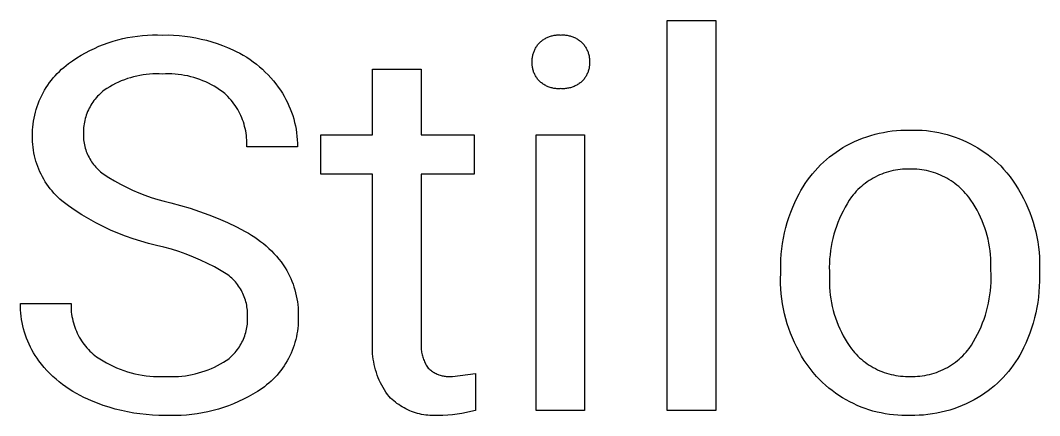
# Model space of a CAD drawing. Header units: millimetres. Extents: x -665 to 1920, y -373 to 1434.
# Drawn here: x 1136.12 to 1176.69, y -259.63 to -243.89 of the extents above; entities that cross this region are included whole.
import ezdxf

# ---------------------------------------------------------------- set-up
doc = ezdxf.new("R2010")
doc.units = ezdxf.units.MM
doc.header["$MEASUREMENT"] = 0
doc.layers.add('Domyslna', color=7, linetype='Continuous', true_color=0x000000)

msp = doc.modelspace()

# ---------------------------------------------------------------- linework, layer by layer
at = {"layer": 'Domyslna'}
for p, q in [((1161.858, -259.425), (1161.858, -243.891)), ((1161.858, -243.891), (1163.793, -243.891)), ((1163.793, -243.891), (1163.793, -259.425)), ((1139.997, -244.666), (1140.191, -244.618)), ((1140.191, -244.618), (1140.386, -244.576)), ((1140.386, -244.576), (1140.582, -244.541)), ((1140.582, -244.541), (1140.779, -244.513)), ((1140.779, -244.513), (1140.977, -244.492)), ((1140.977, -244.492), (1141.176, -244.477)), ((1141.176, -244.477), (1141.375, -244.469)), ((1141.375, -244.469), (1141.574, -244.468)), ((1141.574, -244.468), (1141.773, -244.474)), ((1141.773, -244.474), (1141.995, -244.473)), ((1141.995, -244.473), (1142.216, -244.481)), ((1142.216, -244.481), (1142.437, -244.496)), ((1142.437, -244.496), (1142.658, -244.519)), ((1142.658, -244.519), (1142.877, -244.549)), ((1142.877, -244.549), (1143.096, -244.587)), ((1143.096, -244.587), (1143.312, -244.633)), ((1143.312, -244.633), (1143.528, -244.685)), ((1156.949, -244.646), (1156.981, -244.626)), ((1156.981, -244.626), (1157.013, -244.608)), ((1157.013, -244.608), (1157.046, -244.59)), ((1157.046, -244.59), (1157.08, -244.574)), ((1157.08, -244.574), (1157.114, -244.559)), ((1157.114, -244.559), (1157.148, -244.545)), ((1157.148, -244.545), (1157.184, -244.532)), ((1157.184, -244.532), (1157.219, -244.52)), ((1157.219, -244.52), (1157.255, -244.509)), ((1157.255, -244.509), (1157.291, -244.5)), ((1157.291, -244.5), (1157.328, -244.492)), ((1157.328, -244.492), (1157.365, -244.485)), ((1157.365, -244.485), (1157.402, -244.48)), ((1157.402, -244.48), (1157.439, -244.476)), ((1157.439, -244.476), (1157.476, -244.473)), ((1157.476, -244.473), (1157.514, -244.471)), ((1157.514, -244.471), (1157.551, -244.471)), ((1157.551, -244.471), (1157.588, -244.471)), ((1157.588, -244.471), (1157.626, -244.474)), ((1157.626, -244.474), (1157.663, -244.472)), ((1157.663, -244.472), (1157.701, -244.471)), ((1157.701, -244.471), (1157.738, -244.471)), ((1157.738, -244.471), (1157.776, -244.473)), ((1157.776, -244.473), (1157.813, -244.476)), ((1157.813, -244.476), (1157.851, -244.48)), ((1157.851, -244.48), (1157.888, -244.486)), ((1157.888, -244.486), (1157.925, -244.493)), ((1157.925, -244.493), (1157.962, -244.501)), ((1157.962, -244.501), (1157.998, -244.51)), ((1157.998, -244.51), (1158.034, -244.52)), ((1158.034, -244.52), (1158.07, -244.532)), ((1158.07, -244.532), (1158.105, -244.545)), ((1158.105, -244.545), (1158.14, -244.559)), ((1158.14, -244.559), (1158.174, -244.574)), ((1158.174, -244.574), (1158.208, -244.591)), ((1158.208, -244.591), (1158.241, -244.608)), ((1158.241, -244.608), (1158.274, -244.627)), ((1158.274, -244.627), (1158.306, -244.646)), ((1138.882, -245.091), (1139.062, -245.005)), ((1139.062, -245.005), (1139.244, -244.924)), ((1139.244, -244.924), (1139.429, -244.85)), ((1139.429, -244.85), (1139.616, -244.782)), ((1139.616, -244.782), (1139.806, -244.721)), ((1139.806, -244.721), (1139.997, -244.666)), ((1143.528, -244.685), (1143.741, -244.746)), ((1143.741, -244.746), (1143.952, -244.813)), ((1143.952, -244.813), (1144.16, -244.888)), ((1144.16, -244.888), (1144.366, -244.97)), ((1144.366, -244.97), (1144.569, -245.059)), ((1156.591, -245.057), (1156.607, -245.024)), ((1156.607, -245.024), (1156.624, -244.992)), ((1156.624, -244.992), (1156.643, -244.961)), ((1156.643, -244.961), (1156.662, -244.93)), ((1156.662, -244.93), (1156.682, -244.9)), ((1156.682, -244.9), (1156.704, -244.87)), ((1156.704, -244.87), (1156.726, -244.841)), ((1156.726, -244.841), (1156.749, -244.813)), ((1156.749, -244.813), (1156.774, -244.786)), ((1156.774, -244.786), (1156.801, -244.76)), ((1156.801, -244.76), (1156.829, -244.735)), ((1156.829, -244.735), (1156.858, -244.712)), ((1156.858, -244.712), (1156.887, -244.689)), ((1156.887, -244.689), (1156.918, -244.667)), ((1156.918, -244.667), (1156.949, -244.646)), ((1158.306, -244.646), (1158.337, -244.667)), ((1158.337, -244.667), (1158.368, -244.689)), ((1158.368, -244.689), (1158.398, -244.712)), ((1158.398, -244.712), (1158.427, -244.736)), ((1158.427, -244.736), (1158.455, -244.76)), ((1158.455, -244.76), (1158.483, -244.786)), ((1158.483, -244.786), (1158.507, -244.813)), ((1158.507, -244.813), (1158.531, -244.841)), ((1158.531, -244.841), (1158.553, -244.87)), ((1158.553, -244.87), (1158.575, -244.899)), ((1158.575, -244.899), (1158.596, -244.929)), ((1158.596, -244.929), (1158.616, -244.96)), ((1158.616, -244.96), (1158.634, -244.992)), ((1158.634, -244.992), (1158.652, -245.024)), ((1158.652, -245.024), (1158.668, -245.056)), ((1138.197, -245.497), (1138.363, -245.387)), ((1138.363, -245.387), (1138.533, -245.282)), ((1138.533, -245.282), (1138.706, -245.184)), ((1138.706, -245.184), (1138.882, -245.091)), ((1144.569, -245.059), (1144.712, -245.127)), ((1144.712, -245.127), (1144.852, -245.2)), ((1144.852, -245.2), (1144.99, -245.277)), ((1144.99, -245.277), (1145.125, -245.36)), ((1145.125, -245.36), (1145.257, -245.446)), ((1145.257, -245.446), (1145.386, -245.538)), ((1156.487, -245.479), (1156.489, -245.443)), ((1156.489, -245.443), (1156.492, -245.406)), ((1156.492, -245.406), (1156.497, -245.37)), ((1156.497, -245.37), (1156.502, -245.334)), ((1156.502, -245.334), (1156.509, -245.298)), ((1156.509, -245.298), (1156.518, -245.263)), ((1156.518, -245.263), (1156.527, -245.228)), ((1156.527, -245.228), (1156.537, -245.193)), ((1156.537, -245.193), (1156.549, -245.158)), ((1156.549, -245.158), (1156.562, -245.124)), ((1156.562, -245.124), (1156.576, -245.09)), ((1156.576, -245.09), (1156.591, -245.057)), ((1158.668, -245.056), (1158.683, -245.09)), ((1158.683, -245.09), (1158.698, -245.123)), ((1158.698, -245.123), (1158.711, -245.157)), ((1158.711, -245.157), (1158.722, -245.192)), ((1158.722, -245.192), (1158.733, -245.227)), ((1158.733, -245.227), (1158.743, -245.262)), ((1158.743, -245.262), (1158.751, -245.298)), ((1158.751, -245.298), (1158.758, -245.334)), ((1158.758, -245.334), (1158.764, -245.37)), ((1158.764, -245.37), (1158.769, -245.406)), ((1158.769, -245.406), (1158.772, -245.443)), ((1158.772, -245.443), (1158.774, -245.479)), ((1137.67, -245.921), (1137.758, -245.839)), ((1137.758, -245.839), (1137.847, -245.761)), ((1137.847, -245.761), (1137.94, -245.685)), ((1137.94, -245.685), (1138.035, -245.613)), ((1138.035, -245.613), (1138.197, -245.497)), ((1145.386, -245.538), (1145.511, -245.634)), ((1145.511, -245.634), (1145.633, -245.734)), ((1145.633, -245.734), (1145.752, -245.838)), ((1145.752, -245.838), (1145.867, -245.947)), ((1150.137, -248.454), (1150.137, -245.833)), ((1150.137, -245.833), (1152.072, -245.833)), ((1152.072, -245.833), (1152.072, -248.454)), ((1156.486, -245.516), (1156.487, -245.479)), ((1156.486, -245.552), (1156.486, -245.516)), ((1156.486, -245.588), (1156.486, -245.552)), ((1156.486, -245.624), (1156.486, -245.588)), ((1156.488, -245.66), (1156.486, -245.624)), ((1156.492, -245.696), (1156.488, -245.66)), ((1156.496, -245.732), (1156.492, -245.696)), ((1156.502, -245.768), (1156.496, -245.732)), ((1156.509, -245.803), (1156.502, -245.768)), ((1156.517, -245.838), (1156.509, -245.803)), ((1156.526, -245.873), (1156.517, -245.838)), ((1158.743, -245.839), (1158.734, -245.874)), ((1158.752, -245.804), (1158.743, -245.839)), ((1158.759, -245.768), (1158.752, -245.804)), ((1158.764, -245.732), (1158.759, -245.768)), ((1158.769, -245.697), (1158.764, -245.732)), ((1158.772, -245.661), (1158.769, -245.697)), ((1158.774, -245.624), (1158.772, -245.661)), ((1158.774, -245.479), (1158.775, -245.516)), ((1158.775, -245.588), (1158.774, -245.624)), ((1158.775, -245.516), (1158.775, -245.552)), ((1158.775, -245.552), (1158.775, -245.588)), ((1137.351, -246.275), (1137.426, -246.183)), ((1137.426, -246.183), (1137.505, -246.093)), ((1137.505, -246.093), (1137.586, -246.005)), ((1137.586, -246.005), (1137.67, -245.921)), ((1140.255, -246.254), (1140.135, -246.301)), ((1140.377, -246.211), (1140.255, -246.254)), ((1140.499, -246.173), (1140.377, -246.211)), ((1140.624, -246.138), (1140.499, -246.173)), ((1140.749, -246.108), (1140.624, -246.138)), ((1140.875, -246.083), (1140.749, -246.108)), ((1141.002, -246.061), (1140.875, -246.083)), ((1141.13, -246.044), (1141.002, -246.061)), ((1141.258, -246.032), (1141.13, -246.044)), ((1141.387, -246.024), (1141.258, -246.032)), ((1141.516, -246.02), (1141.387, -246.024)), ((1141.645, -246.021), (1141.516, -246.02)), ((1141.773, -246.027), (1141.645, -246.021)), ((1141.899, -246.021), (1141.773, -246.027)), ((1142.026, -246.02), (1141.899, -246.021)), ((1142.152, -246.023), (1142.026, -246.02)), ((1142.278, -246.03), (1142.152, -246.023)), ((1142.404, -246.042), (1142.278, -246.03)), ((1142.529, -246.058), (1142.404, -246.042)), ((1142.654, -246.079), (1142.529, -246.058)), ((1142.778, -246.104), (1142.654, -246.079)), ((1142.901, -246.133), (1142.778, -246.104)), ((1143.023, -246.166), (1142.901, -246.133)), ((1143.144, -246.204), (1143.023, -246.166)), ((1143.263, -246.246), (1143.144, -246.204)), ((1143.38, -246.292), (1143.263, -246.246)), ((1145.867, -245.947), (1145.978, -246.059)), ((1145.978, -246.059), (1146.085, -246.175)), ((1146.085, -246.175), (1146.189, -246.295)), ((1156.537, -245.907), (1156.526, -245.873)), ((1156.548, -245.942), (1156.537, -245.907)), ((1156.561, -245.975), (1156.548, -245.942)), ((1156.575, -246.009), (1156.561, -245.975)), ((1156.59, -246.041), (1156.575, -246.009)), ((1156.606, -246.074), (1156.59, -246.041)), ((1156.624, -246.105), (1156.606, -246.074)), ((1156.642, -246.136), (1156.624, -246.105)), ((1156.662, -246.167), (1156.642, -246.136)), ((1156.682, -246.196), (1156.662, -246.167)), ((1156.703, -246.225), (1156.682, -246.196)), ((1156.726, -246.254), (1156.703, -246.225)), ((1156.749, -246.281), (1156.726, -246.254)), ((1158.531, -246.254), (1158.507, -246.281)), ((1158.554, -246.226), (1158.531, -246.254)), ((1158.576, -246.197), (1158.554, -246.226)), ((1158.596, -246.167), (1158.576, -246.197)), ((1158.616, -246.137), (1158.596, -246.167)), ((1158.635, -246.106), (1158.616, -246.137)), ((1158.652, -246.074), (1158.635, -246.106)), ((1158.669, -246.042), (1158.652, -246.074)), ((1158.684, -246.009), (1158.669, -246.042)), ((1158.698, -245.976), (1158.684, -246.009)), ((1158.711, -245.942), (1158.698, -245.976)), ((1158.723, -245.908), (1158.711, -245.942)), ((1158.734, -245.874), (1158.723, -245.908)), ((1137.082, -246.67), (1137.144, -246.568)), ((1137.144, -246.568), (1137.21, -246.468)), ((1137.21, -246.468), (1137.279, -246.37)), ((1137.279, -246.37), (1137.351, -246.275)), ((1139.564, -246.598), (1139.456, -246.669)), ((1139.674, -246.531), (1139.564, -246.598)), ((1139.786, -246.467), (1139.674, -246.531)), ((1139.901, -246.408), (1139.786, -246.467)), ((1140.017, -246.353), (1139.901, -246.408)), ((1140.135, -246.301), (1140.017, -246.353)), ((1143.496, -246.342), (1143.38, -246.292)), ((1143.611, -246.396), (1143.496, -246.342)), ((1143.723, -246.454), (1143.611, -246.396)), ((1143.833, -246.516), (1143.723, -246.454)), ((1143.941, -246.581), (1143.833, -246.516)), ((1144.047, -246.651), (1143.941, -246.581)), ((1144.15, -246.724), (1144.047, -246.651)), ((1146.189, -246.295), (1146.287, -246.418)), ((1146.287, -246.418), (1146.382, -246.545)), ((1146.382, -246.545), (1146.472, -246.675)), ((1156.774, -246.308), (1156.749, -246.281)), ((1156.802, -246.334), (1156.774, -246.308)), ((1156.832, -246.359), (1156.802, -246.334)), ((1156.862, -246.383), (1156.832, -246.359)), ((1156.894, -246.406), (1156.862, -246.383)), ((1156.926, -246.428), (1156.894, -246.406)), ((1156.958, -246.448), (1156.926, -246.428)), ((1156.992, -246.468), (1156.958, -246.448)), ((1157.026, -246.486), (1156.992, -246.468)), ((1157.061, -246.504), (1157.026, -246.486)), ((1157.096, -246.52), (1157.061, -246.504)), ((1157.132, -246.534), (1157.096, -246.52)), ((1157.168, -246.548), (1157.132, -246.534)), ((1157.205, -246.56), (1157.168, -246.548)), ((1157.242, -246.571), (1157.205, -246.56)), ((1157.279, -246.581), (1157.242, -246.571)), ((1157.317, -246.59), (1157.279, -246.581)), ((1157.355, -246.597), (1157.317, -246.59)), ((1157.394, -246.603), (1157.355, -246.597)), ((1157.432, -246.607), (1157.394, -246.603)), ((1157.471, -246.61), (1157.432, -246.607)), ((1157.51, -246.612), (1157.471, -246.61)), ((1157.548, -246.612), (1157.51, -246.612)), ((1157.587, -246.612), (1157.548, -246.612)), ((1157.626, -246.609), (1157.587, -246.612)), ((1157.665, -246.612), (1157.626, -246.609)), ((1157.704, -246.612), (1157.665, -246.612)), ((1157.742, -246.612), (1157.704, -246.612)), ((1157.781, -246.61), (1157.742, -246.612)), ((1157.82, -246.607), (1157.781, -246.61)), ((1157.859, -246.602), (1157.82, -246.607)), ((1157.897, -246.596), (1157.859, -246.602)), ((1157.936, -246.589), (1157.897, -246.596)), ((1157.974, -246.581), (1157.936, -246.589)), ((1158.011, -246.571), (1157.974, -246.581)), ((1158.049, -246.56), (1158.011, -246.571)), ((1158.086, -246.548), (1158.049, -246.56)), ((1158.122, -246.534), (1158.086, -246.548)), ((1158.158, -246.519), (1158.122, -246.534)), ((1158.194, -246.503), (1158.158, -246.519)), ((1158.228, -246.486), (1158.194, -246.503)), ((1158.263, -246.468), (1158.228, -246.486)), ((1158.296, -246.448), (1158.263, -246.468)), ((1158.329, -246.427), (1158.296, -246.448)), ((1158.362, -246.405), (1158.329, -246.427)), ((1158.393, -246.383), (1158.362, -246.405)), ((1158.424, -246.359), (1158.393, -246.383)), ((1158.454, -246.334), (1158.424, -246.359)), ((1158.483, -246.308), (1158.454, -246.334)), ((1158.507, -246.281), (1158.483, -246.308)), ((1136.869, -247.097), (1136.917, -246.987)), ((1136.917, -246.987), (1136.968, -246.88)), ((1136.968, -246.88), (1137.024, -246.774)), ((1137.024, -246.774), (1137.082, -246.67)), ((1139.092, -247.025), (1139.047, -247.083)), ((1139.138, -246.969), (1139.092, -247.025)), ((1139.187, -246.914), (1139.138, -246.969)), ((1139.237, -246.862), (1139.187, -246.914)), ((1139.29, -246.811), (1139.237, -246.862)), ((1139.344, -246.761), (1139.29, -246.811)), ((1139.399, -246.714), (1139.344, -246.761)), ((1139.456, -246.669), (1139.399, -246.714)), ((1144.25, -246.801), (1144.15, -246.724)), ((1144.317, -246.863), (1144.25, -246.801)), ((1144.381, -246.928), (1144.317, -246.863)), ((1144.444, -246.995), (1144.381, -246.928)), ((1144.504, -247.064), (1144.444, -246.995)), ((1144.561, -247.135), (1144.504, -247.064)), ((1146.472, -246.675), (1146.548, -246.793)), ((1146.548, -246.793), (1146.619, -246.913)), ((1146.619, -246.913), (1146.687, -247.037)), ((1146.687, -247.037), (1146.749, -247.162)), ((1136.716, -247.549), (1136.748, -247.434)), ((1136.748, -247.434), (1136.785, -247.32)), ((1136.785, -247.32), (1136.825, -247.208)), ((1136.825, -247.208), (1136.869, -247.097)), ((1138.822, -247.458), (1138.793, -247.525)), ((1138.854, -247.392), (1138.822, -247.458)), ((1138.889, -247.328), (1138.854, -247.392)), ((1138.925, -247.265), (1138.889, -247.328)), ((1138.964, -247.203), (1138.925, -247.265)), ((1139.004, -247.142), (1138.964, -247.203)), ((1139.047, -247.083), (1139.004, -247.142)), ((1144.616, -247.208), (1144.561, -247.135)), ((1144.669, -247.283), (1144.616, -247.208)), ((1144.719, -247.359), (1144.669, -247.283)), ((1144.766, -247.437), (1144.719, -247.359)), ((1144.811, -247.517), (1144.766, -247.437)), ((1146.749, -247.162), (1146.808, -247.289)), ((1146.808, -247.289), (1146.862, -247.419)), ((1146.862, -247.419), (1146.912, -247.55)), ((1136.641, -247.899), (1136.662, -247.781)), ((1136.662, -247.781), (1136.687, -247.664)), ((1136.687, -247.664), (1136.716, -247.549)), ((1138.679, -247.871), (1138.664, -247.943)), ((1138.697, -247.8), (1138.679, -247.871)), ((1138.718, -247.73), (1138.697, -247.8)), ((1138.74, -247.661), (1138.718, -247.73)), ((1138.765, -247.592), (1138.74, -247.661)), ((1138.793, -247.525), (1138.765, -247.592)), ((1144.853, -247.598), (1144.811, -247.517)), ((1144.892, -247.681), (1144.853, -247.598)), ((1144.928, -247.765), (1144.892, -247.681)), ((1144.962, -247.85), (1144.928, -247.765)), ((1144.992, -247.936), (1144.962, -247.85)), ((1146.912, -247.55), (1146.957, -247.683)), ((1146.957, -247.683), (1146.997, -247.817)), ((1146.997, -247.817), (1147.032, -247.953)), ((1136.598, -248.374), (1136.603, -248.255)), ((1136.603, -248.255), (1136.612, -248.136)), ((1136.612, -248.136), (1136.625, -248.017)), ((1136.625, -248.017), (1136.641, -247.899)), ((1138.627, -248.232), (1138.624, -248.305)), ((1138.633, -248.159), (1138.627, -248.232)), ((1138.641, -248.087), (1138.633, -248.159)), ((1138.651, -248.014), (1138.641, -248.087)), ((1138.664, -247.943), (1138.651, -248.014)), ((1145.02, -248.023), (1144.992, -247.936)), ((1145.044, -248.111), (1145.02, -248.023)), ((1145.066, -248.2), (1145.044, -248.111)), ((1145.085, -248.289), (1145.066, -248.2)), ((1145.1, -248.379), (1145.085, -248.289)), ((1147.032, -247.953), (1147.063, -248.09)), ((1147.063, -248.09), (1147.089, -248.228)), ((1147.089, -248.228), (1147.11, -248.366)), ((1170.821, -248.295), (1170.995, -248.277)), ((1170.995, -248.277), (1171.168, -248.266)), ((1171.168, -248.266), (1171.342, -248.26)), ((1171.342, -248.26), (1171.516, -248.26)), ((1171.516, -248.26), (1171.683, -248.256)), ((1171.683, -248.256), (1171.85, -248.259)), ((1171.85, -248.259), (1172.017, -248.267)), ((1172.017, -248.267), (1172.183, -248.281)), ((1172.183, -248.281), (1172.349, -248.3)), ((1136.598, -248.494), (1136.598, -248.374)), ((1136.598, -248.606), (1136.598, -248.494)), ((1136.602, -248.719), (1136.598, -248.606)), ((1138.624, -248.305), (1138.624, -248.378)), ((1138.624, -248.378), (1138.626, -248.451)), ((1138.626, -248.451), (1138.627, -248.518)), ((1138.627, -248.518), (1138.63, -248.584)), ((1138.63, -248.584), (1138.636, -248.651)), ((1138.636, -248.651), (1138.644, -248.717)), ((1145.113, -248.47), (1145.1, -248.379)), ((1145.122, -248.561), (1145.113, -248.47)), ((1145.128, -248.652), (1145.122, -248.561)), ((1145.131, -248.743), (1145.128, -248.652)), ((1147.11, -248.366), (1147.127, -248.506)), ((1147.127, -248.506), (1147.138, -248.645)), ((1147.138, -248.645), (1147.145, -248.786)), ((1148.078, -250.007), (1148.078, -248.454)), ((1148.078, -248.454), (1150.137, -248.454)), ((1152.072, -248.454), (1154.184, -248.454)), ((1154.184, -248.454), (1154.184, -250.007)), ((1156.643, -259.425), (1156.643, -248.454)), ((1156.643, -248.454), (1158.578, -248.454)), ((1158.578, -248.454), (1158.578, -259.425)), ((1169.319, -248.717), (1169.478, -248.648)), ((1169.478, -248.648), (1169.64, -248.584)), ((1169.64, -248.584), (1169.804, -248.525)), ((1169.804, -248.525), (1169.97, -248.473)), ((1169.97, -248.473), (1170.138, -248.425)), ((1170.138, -248.425), (1170.307, -248.384)), ((1170.307, -248.384), (1170.477, -248.349)), ((1170.477, -248.349), (1170.649, -248.319)), ((1170.649, -248.319), (1170.821, -248.295)), ((1172.349, -248.3), (1172.514, -248.325)), ((1172.514, -248.325), (1172.678, -248.356)), ((1172.678, -248.356), (1172.841, -248.393)), ((1172.841, -248.393), (1173.003, -248.435)), ((1173.003, -248.435), (1173.163, -248.482)), ((1173.163, -248.482), (1173.321, -248.536)), ((1173.321, -248.536), (1173.477, -248.594)), ((1173.477, -248.594), (1173.631, -248.658)), ((1173.631, -248.658), (1173.783, -248.727)), ((1136.61, -248.832), (1136.602, -248.719)), ((1136.622, -248.944), (1136.61, -248.832)), ((1136.637, -249.056), (1136.622, -248.944)), ((1136.657, -249.167), (1136.637, -249.056)), ((1138.644, -248.717), (1138.655, -248.783)), ((1138.655, -248.783), (1138.668, -248.848)), ((1138.668, -248.848), (1138.683, -248.913)), ((1138.683, -248.913), (1138.7, -248.978)), ((1138.7, -248.978), (1138.72, -249.042)), ((1138.72, -249.042), (1138.742, -249.105)), ((1145.128, -248.926), (1145.131, -248.835)), ((1147.147, -248.926), (1145.128, -248.926)), ((1145.131, -248.835), (1145.131, -248.743)), ((1147.145, -248.786), (1147.147, -248.926)), ((1168.587, -249.133), (1168.72, -249.044)), ((1168.72, -249.044), (1168.856, -248.958)), ((1168.856, -248.958), (1169.007, -248.873)), ((1169.007, -248.873), (1169.162, -248.792)), ((1169.162, -248.792), (1169.319, -248.717)), ((1173.783, -248.727), (1173.933, -248.802)), ((1173.933, -248.802), (1174.08, -248.881)), ((1174.08, -248.881), (1174.224, -248.966)), ((1174.224, -248.966), (1174.365, -249.055)), ((1174.365, -249.055), (1174.502, -249.149)), ((1136.68, -249.278), (1136.657, -249.167)), ((1136.707, -249.387), (1136.68, -249.278)), ((1136.737, -249.496), (1136.707, -249.387)), ((1136.772, -249.604), (1136.737, -249.496)), ((1138.742, -249.105), (1138.765, -249.167)), ((1138.765, -249.167), (1138.792, -249.228)), ((1138.792, -249.228), (1138.82, -249.289)), ((1138.82, -249.289), (1138.85, -249.348)), ((1138.85, -249.348), (1138.883, -249.406)), ((1138.883, -249.406), (1138.917, -249.464)), ((1138.917, -249.464), (1138.953, -249.52)), ((1168.087, -249.536), (1168.207, -249.429)), ((1168.207, -249.429), (1168.33, -249.326)), ((1168.33, -249.326), (1168.457, -249.228)), ((1168.457, -249.228), (1168.587, -249.133)), ((1174.502, -249.149), (1174.637, -249.248)), ((1174.637, -249.248), (1174.768, -249.352)), ((1174.768, -249.352), (1174.895, -249.46)), ((1174.895, -249.46), (1175.019, -249.572)), ((1136.809, -249.71), (1136.772, -249.604)), ((1136.851, -249.815), (1136.809, -249.71)), ((1136.896, -249.918), (1136.851, -249.815)), ((1138.953, -249.52), (1138.992, -249.574)), ((1138.992, -249.574), (1139.032, -249.627)), ((1139.032, -249.627), (1139.074, -249.679)), ((1139.074, -249.679), (1139.118, -249.73)), ((1139.118, -249.73), (1139.163, -249.778)), ((1139.163, -249.778), (1139.21, -249.826)), ((1139.21, -249.826), (1139.259, -249.871)), ((1139.259, -249.871), (1139.31, -249.915)), ((1167.645, -250.001), (1167.75, -249.879)), ((1167.75, -249.879), (1167.858, -249.761)), ((1167.858, -249.761), (1167.971, -249.646)), ((1167.971, -249.646), (1168.087, -249.536)), ((1170.764, -249.894), (1170.673, -249.918)), ((1170.857, -249.873), (1170.764, -249.894)), ((1170.95, -249.855), (1170.857, -249.873)), ((1171.044, -249.84), (1170.95, -249.855)), ((1171.138, -249.828), (1171.044, -249.84)), ((1171.232, -249.82), (1171.138, -249.828)), ((1171.327, -249.814), (1171.232, -249.82)), ((1171.422, -249.812), (1171.327, -249.814)), ((1171.516, -249.813), (1171.422, -249.812)), ((1171.613, -249.812), (1171.516, -249.813)), ((1171.709, -249.814), (1171.613, -249.812)), ((1171.805, -249.819), (1171.709, -249.814)), ((1171.901, -249.827), (1171.805, -249.819)), ((1171.997, -249.839), (1171.901, -249.827)), ((1172.092, -249.854), (1171.997, -249.839)), ((1172.187, -249.872), (1172.092, -249.854)), ((1172.281, -249.893), (1172.187, -249.872)), ((1172.374, -249.918), (1172.281, -249.893)), ((1175.019, -249.572), (1175.138, -249.688)), ((1175.138, -249.688), (1175.254, -249.809)), ((1175.254, -249.809), (1175.385, -249.964)), ((1136.944, -250.02), (1136.896, -249.918)), ((1136.996, -250.121), (1136.944, -250.02)), ((1137.051, -250.219), (1136.996, -250.121)), ((1137.11, -250.316), (1137.051, -250.219)), ((1137.172, -250.41), (1137.11, -250.316)), ((1139.31, -249.915), (1139.362, -249.957)), ((1139.362, -249.957), (1139.415, -249.997)), ((1139.415, -249.997), (1139.639, -250.143)), ((1139.639, -250.143), (1139.868, -250.281)), ((1139.868, -250.281), (1140.102, -250.411)), ((1150.137, -250.007), (1148.078, -250.007)), ((1150.137, -256.732), (1150.137, -250.007)), ((1154.184, -250.007), (1152.072, -250.007)), ((1152.072, -250.007), (1152.072, -256.758)), ((1167.357, -250.387), (1167.449, -250.255)), ((1167.449, -250.255), (1167.545, -250.127)), ((1167.545, -250.127), (1167.645, -250.001)), ((1169.899, -250.27), (1169.82, -250.323)), ((1169.979, -250.22), (1169.899, -250.27)), ((1170.061, -250.172), (1169.979, -250.22)), ((1170.144, -250.127), (1170.061, -250.172)), ((1170.229, -250.085), (1170.144, -250.127)), ((1170.316, -250.045), (1170.229, -250.085)), ((1170.403, -250.009), (1170.316, -250.045)), ((1170.492, -249.976), (1170.403, -250.009)), ((1170.582, -249.945), (1170.492, -249.976)), ((1170.673, -249.918), (1170.582, -249.945)), ((1172.466, -249.945), (1172.374, -249.918)), ((1172.558, -249.976), (1172.466, -249.945)), ((1172.648, -250.01), (1172.558, -249.976)), ((1172.737, -250.047), (1172.648, -250.01)), ((1172.825, -250.087), (1172.737, -250.047)), ((1172.911, -250.129), (1172.825, -250.087)), ((1172.996, -250.175), (1172.911, -250.129)), ((1173.079, -250.223), (1172.996, -250.175)), ((1173.161, -250.275), (1173.079, -250.223)), ((1173.24, -250.329), (1173.161, -250.275)), ((1175.385, -249.964), (1175.51, -250.124)), ((1175.51, -250.124), (1175.629, -250.288)), ((1175.629, -250.288), (1175.743, -250.457)), ((1137.237, -250.502), (1137.172, -250.41)), ((1137.305, -250.592), (1137.237, -250.502)), ((1137.376, -250.68), (1137.305, -250.592)), ((1137.45, -250.765), (1137.376, -250.68)), ((1140.102, -250.411), (1140.339, -250.533)), ((1140.339, -250.533), (1140.581, -250.647)), ((1140.581, -250.647), (1140.827, -250.753)), ((1167.11, -250.8), (1167.188, -250.659)), ((1167.188, -250.659), (1167.27, -250.522)), ((1167.27, -250.522), (1167.357, -250.387)), ((1169.39, -250.695), (1169.326, -250.765)), ((1169.457, -250.627), (1169.39, -250.695)), ((1169.525, -250.562), (1169.457, -250.627)), ((1169.596, -250.498), (1169.525, -250.562)), ((1169.669, -250.437), (1169.596, -250.498)), ((1169.743, -250.379), (1169.669, -250.437)), ((1169.82, -250.323), (1169.743, -250.379)), ((1173.318, -250.385), (1173.24, -250.329)), ((1173.394, -250.445), (1173.318, -250.385)), ((1173.468, -250.507), (1173.394, -250.445)), ((1173.54, -250.571), (1173.468, -250.507)), ((1173.609, -250.638), (1173.54, -250.571)), ((1173.677, -250.707), (1173.609, -250.638)), ((1173.742, -250.778), (1173.677, -250.707)), ((1175.743, -250.457), (1175.851, -250.629)), ((1175.851, -250.629), (1175.952, -250.805)), ((1137.527, -250.848), (1137.45, -250.765)), ((1137.606, -250.928), (1137.527, -250.848)), ((1137.689, -251.005), (1137.606, -250.928)), ((1137.773, -251.08), (1137.689, -251.005)), ((1138.031, -251.273), (1137.773, -251.08)), ((1140.827, -250.753), (1141.076, -250.85)), ((1141.076, -250.85), (1141.328, -250.939)), ((1141.328, -250.939), (1141.584, -251.018)), ((1141.584, -251.018), (1141.841, -251.09)), ((1141.841, -251.09), (1142.102, -251.152)), ((1166.945, -251.136), (1167.037, -250.943)), ((1167.037, -250.943), (1167.11, -250.8)), ((1169.113, -251.049), (1169.025, -251.19)), ((1169.206, -250.912), (1169.113, -251.049)), ((1169.265, -250.837), (1169.206, -250.912)), ((1169.326, -250.765), (1169.265, -250.837)), ((1173.804, -250.851), (1173.742, -250.778)), ((1173.864, -250.927), (1173.804, -250.851)), ((1173.954, -251.053), (1173.864, -250.927)), ((1174.039, -251.182), (1173.954, -251.053)), ((1175.952, -250.805), (1176.048, -250.984)), ((1176.048, -250.984), (1176.137, -251.166)), ((1138.296, -251.457), (1138.031, -251.273)), ((1138.566, -251.632), (1138.296, -251.457)), ((1142.102, -251.152), (1142.487, -251.255)), ((1142.487, -251.255), (1142.869, -251.369)), ((1142.869, -251.369), (1143.247, -251.495)), ((1143.247, -251.495), (1143.621, -251.633)), ((1166.71, -251.733), (1166.782, -251.531)), ((1166.782, -251.531), (1166.86, -251.332)), ((1166.86, -251.332), (1166.945, -251.136)), ((1168.863, -251.481), (1168.789, -251.63)), ((1168.941, -251.334), (1168.863, -251.481)), ((1169.025, -251.19), (1168.941, -251.334)), ((1174.12, -251.314), (1174.039, -251.182)), ((1174.197, -251.448), (1174.12, -251.314)), ((1174.269, -251.586), (1174.197, -251.448)), ((1176.137, -251.166), (1176.22, -251.352)), ((1176.22, -251.352), (1176.297, -251.54)), ((1138.842, -251.797), (1138.566, -251.632)), ((1139.124, -251.954), (1138.842, -251.797)), ((1143.621, -251.633), (1143.991, -251.782)), ((1143.991, -251.782), (1144.356, -251.942)), ((1166.588, -252.143), (1166.645, -251.937)), ((1166.645, -251.937), (1166.71, -251.733)), ((1168.657, -251.935), (1168.599, -252.091)), ((1168.721, -251.782), (1168.657, -251.935)), ((1168.789, -251.63), (1168.721, -251.782)), ((1174.336, -251.725), (1174.269, -251.586)), ((1174.399, -251.867), (1174.336, -251.725)), ((1174.456, -252.011), (1174.399, -251.867)), ((1176.297, -251.54), (1176.366, -251.731)), ((1176.366, -251.731), (1176.429, -251.924)), ((1176.429, -251.924), (1176.486, -252.119)), ((1139.41, -252.1), (1139.124, -251.954)), ((1139.701, -252.237), (1139.41, -252.1)), ((1139.997, -252.365), (1139.701, -252.237)), ((1144.356, -251.942), (1144.716, -252.113)), ((1144.716, -252.113), (1145.071, -252.296)), ((1145.071, -252.296), (1145.197, -252.366)), ((1166.537, -252.351), (1166.588, -252.143)), ((1168.547, -252.249), (1168.499, -252.408)), ((1168.599, -252.091), (1168.547, -252.249)), ((1174.509, -252.156), (1174.456, -252.011)), ((1174.556, -252.304), (1174.509, -252.156)), ((1174.599, -252.453), (1174.556, -252.304)), ((1176.486, -252.119), (1176.535, -252.316)), ((1176.535, -252.316), (1176.578, -252.514)), ((1140.297, -252.482), (1139.997, -252.365)), ((1140.601, -252.589), (1140.297, -252.482)), ((1140.908, -252.685), (1140.601, -252.589)), ((1141.218, -252.771), (1140.908, -252.685)), ((1145.197, -252.366), (1145.321, -252.441)), ((1145.321, -252.441), (1145.443, -252.52)), ((1145.443, -252.52), (1145.561, -252.603)), ((1145.561, -252.603), (1145.677, -252.689)), ((1145.677, -252.689), (1145.791, -252.779)), ((1166.457, -252.772), (1166.494, -252.561)), ((1166.494, -252.561), (1166.537, -252.351)), ((1168.421, -252.731), (1168.389, -252.895)), ((1168.457, -252.569), (1168.421, -252.731)), ((1168.499, -252.408), (1168.457, -252.569)), ((1174.636, -252.603), (1174.599, -252.453)), ((1174.668, -252.755), (1174.636, -252.603)), ((1176.578, -252.514), (1176.614, -252.714)), ((1176.614, -252.714), (1176.643, -252.915)), ((1141.531, -252.847), (1141.218, -252.771)), ((1141.832, -252.92), (1141.531, -252.847)), ((1142.13, -253.003), (1141.832, -252.92)), ((1142.424, -253.096), (1142.13, -253.003)), ((1142.716, -253.2), (1142.424, -253.096)), ((1145.791, -252.779), (1145.901, -252.873)), ((1145.901, -252.873), (1146.008, -252.97)), ((1146.008, -252.97), (1146.112, -253.071)), ((1146.112, -253.071), (1146.212, -253.175)), ((1166.406, -253.196), (1166.428, -252.984)), ((1166.428, -252.984), (1166.457, -252.772)), ((1168.364, -253.059), (1168.344, -253.224)), ((1168.389, -252.895), (1168.364, -253.059)), ((1174.695, -252.907), (1174.668, -252.755)), ((1174.717, -253.06), (1174.695, -252.907)), ((1174.734, -253.214), (1174.717, -253.06)), ((1176.643, -252.915), (1176.664, -253.117)), ((1176.664, -253.117), (1176.679, -253.32)), ((1143.004, -253.313), (1142.716, -253.2)), ((1143.287, -253.435), (1143.004, -253.313)), ((1143.567, -253.568), (1143.287, -253.435)), ((1146.212, -253.175), (1146.309, -253.283)), ((1146.309, -253.283), (1146.402, -253.393)), ((1146.402, -253.393), (1146.492, -253.507)), ((1146.492, -253.507), (1146.578, -253.623)), ((1166.384, -253.624), (1166.391, -253.41)), ((1166.391, -253.41), (1166.406, -253.196)), ((1168.321, -253.556), (1168.317, -253.722)), ((1168.329, -253.39), (1168.321, -253.556)), ((1168.344, -253.224), (1168.329, -253.39)), ((1174.745, -253.369), (1174.734, -253.214)), ((1174.751, -253.524), (1174.745, -253.369)), ((1174.752, -253.678), (1174.751, -253.524)), ((1176.679, -253.32), (1176.687, -253.523)), ((1176.687, -253.523), (1176.687, -253.726)), ((1143.842, -253.709), (1143.567, -253.568)), ((1144.111, -253.86), (1143.842, -253.709)), ((1144.376, -254.021), (1144.111, -253.86)), ((1146.578, -253.623), (1146.661, -253.742)), ((1146.661, -253.742), (1146.721, -253.846)), ((1146.721, -253.846), (1146.778, -253.952)), ((1146.778, -253.952), (1146.831, -254.059)), ((1166.377, -254.172), (1166.383, -253.97)), ((1166.383, -253.838), (1166.384, -253.624)), ((1166.383, -253.97), (1166.383, -253.838)), ((1168.317, -253.722), (1168.32, -253.889)), ((1168.32, -253.889), (1168.328, -254.055)), ((1174.747, -253.833), (1174.752, -253.678)), ((1174.755, -253.998), (1174.747, -253.833)), ((1176.687, -253.726), (1176.681, -253.929)), ((1176.681, -253.929), (1176.681, -254.061)), ((1144.43, -254.063), (1144.376, -254.021)), ((1144.483, -254.108), (1144.43, -254.063)), ((1144.534, -254.155), (1144.483, -254.108)), ((1144.584, -254.203), (1144.534, -254.155)), ((1144.631, -254.253), (1144.584, -254.203)), ((1144.677, -254.305), (1144.631, -254.253)), ((1144.722, -254.358), (1144.677, -254.305)), ((1144.764, -254.412), (1144.722, -254.358)), ((1146.831, -254.059), (1146.881, -254.169)), ((1146.881, -254.169), (1146.927, -254.279)), ((1146.927, -254.279), (1146.969, -254.392)), ((1166.378, -254.374), (1166.377, -254.172)), ((1166.386, -254.576), (1166.378, -254.374)), ((1168.328, -254.055), (1168.323, -254.21)), ((1168.323, -254.21), (1168.323, -254.365)), ((1168.323, -254.365), (1168.329, -254.52)), ((1174.744, -254.492), (1174.753, -254.328)), ((1174.753, -254.328), (1174.756, -254.163)), ((1174.756, -254.163), (1174.755, -253.998)), ((1176.681, -254.273), (1176.674, -254.484)), ((1176.681, -254.061), (1176.681, -254.273)), ((1144.805, -254.468), (1144.764, -254.412)), ((1144.843, -254.526), (1144.805, -254.468)), ((1144.879, -254.585), (1144.843, -254.526)), ((1144.914, -254.645), (1144.879, -254.585)), ((1144.946, -254.706), (1144.914, -254.645)), ((1144.976, -254.768), (1144.946, -254.706)), ((1145.004, -254.831), (1144.976, -254.768)), ((1146.969, -254.392), (1147.008, -254.505)), ((1147.008, -254.505), (1147.043, -254.62)), ((1147.043, -254.62), (1147.073, -254.736)), ((1147.073, -254.736), (1147.1, -254.853)), ((1166.401, -254.778), (1166.386, -254.576)), ((1166.423, -254.979), (1166.401, -254.778)), ((1168.329, -254.52), (1168.339, -254.674)), ((1168.339, -254.674), (1168.355, -254.828)), ((1174.709, -254.82), (1174.729, -254.656)), ((1174.729, -254.656), (1174.744, -254.492)), ((1176.66, -254.696), (1176.639, -254.907)), ((1176.674, -254.484), (1176.66, -254.696)), ((1136.118, -255.285), (1136.117, -255.156)), ((1136.117, -255.156), (1138.134, -255.156)), ((1138.134, -255.156), (1138.132, -255.244)), ((1145.03, -254.895), (1145.004, -254.831)), ((1145.054, -254.96), (1145.03, -254.895)), ((1145.075, -255.026), (1145.054, -254.96)), ((1145.094, -255.093), (1145.075, -255.026)), ((1145.111, -255.16), (1145.094, -255.093)), ((1145.125, -255.227), (1145.111, -255.16)), ((1147.1, -254.853), (1147.123, -254.971)), ((1147.123, -254.971), (1147.143, -255.09)), ((1147.143, -255.09), (1147.158, -255.209)), ((1166.452, -255.179), (1166.423, -254.979)), ((1166.488, -255.378), (1166.452, -255.179)), ((1168.355, -254.828), (1168.377, -254.982)), ((1168.377, -254.982), (1168.403, -255.135)), ((1168.403, -255.135), (1168.435, -255.286)), ((1174.616, -255.306), (1174.653, -255.145)), ((1174.653, -255.145), (1174.684, -254.983)), ((1174.684, -254.983), (1174.709, -254.82)), ((1176.61, -255.117), (1176.575, -255.326)), ((1176.639, -254.907), (1176.61, -255.117)), ((1136.123, -255.414), (1136.118, -255.285)), ((1136.132, -255.542), (1136.123, -255.414)), ((1136.146, -255.671), (1136.132, -255.542)), ((1138.132, -255.244), (1138.133, -255.331)), ((1138.133, -255.331), (1138.138, -255.419)), ((1138.138, -255.419), (1138.145, -255.506)), ((1138.145, -255.506), (1138.156, -255.593)), ((1145.137, -255.295), (1145.125, -255.227)), ((1145.147, -255.364), (1145.137, -255.295)), ((1145.154, -255.433), (1145.147, -255.364)), ((1145.159, -255.502), (1145.154, -255.433)), ((1145.162, -255.571), (1145.159, -255.502)), ((1145.162, -255.64), (1145.162, -255.571)), ((1147.158, -255.209), (1147.169, -255.329)), ((1147.169, -255.329), (1147.176, -255.448)), ((1147.176, -255.448), (1147.179, -255.568)), ((1147.179, -255.568), (1147.178, -255.688)), ((1166.53, -255.576), (1166.488, -255.378)), ((1166.58, -255.772), (1166.53, -255.576)), ((1168.435, -255.286), (1168.472, -255.437)), ((1168.472, -255.437), (1168.514, -255.586)), ((1168.514, -255.586), (1168.561, -255.734)), ((1174.528, -255.623), (1174.575, -255.465)), ((1174.575, -255.465), (1174.616, -255.306)), ((1176.533, -255.533), (1176.484, -255.739)), ((1176.575, -255.326), (1176.533, -255.533)), ((1136.164, -255.798), (1136.146, -255.671)), ((1136.186, -255.925), (1136.164, -255.798)), ((1136.213, -256.051), (1136.186, -255.925)), ((1138.156, -255.593), (1138.169, -255.68)), ((1138.169, -255.68), (1138.185, -255.766)), ((1138.185, -255.766), (1138.205, -255.851)), ((1138.205, -255.851), (1138.227, -255.936)), ((1138.227, -255.936), (1138.252, -256.02)), ((1145.142, -256.053), (1145.151, -255.984)), ((1145.151, -255.984), (1145.156, -255.916)), ((1145.156, -255.916), (1145.16, -255.847)), ((1145.16, -255.709), (1145.162, -255.64)), ((1145.161, -255.778), (1145.16, -255.709)), ((1145.16, -255.847), (1145.161, -255.778)), ((1147.176, -255.918), (1147.169, -256.033)), ((1147.179, -255.803), (1147.176, -255.918)), ((1147.178, -255.688), (1147.179, -255.803)), ((1166.637, -255.966), (1166.58, -255.772)), ((1166.7, -256.158), (1166.637, -255.966)), ((1168.561, -255.734), (1168.613, -255.88)), ((1168.613, -255.88), (1168.669, -256.024)), ((1174.356, -256.087), (1174.419, -255.935)), ((1174.419, -255.935), (1174.476, -255.78)), ((1174.476, -255.78), (1174.528, -255.623)), ((1176.428, -255.944), (1176.366, -256.146)), ((1176.484, -255.739), (1176.428, -255.944)), ((1136.244, -256.177), (1136.213, -256.051)), ((1136.28, -256.301), (1136.244, -256.177)), ((1136.319, -256.423), (1136.28, -256.301)), ((1138.252, -256.02), (1138.28, -256.103)), ((1138.28, -256.103), (1138.311, -256.185)), ((1138.311, -256.185), (1138.345, -256.266)), ((1138.345, -256.266), (1138.381, -256.346)), ((1138.381, -256.346), (1138.42, -256.424)), ((1145.046, -256.455), (1145.067, -256.389)), ((1145.067, -256.389), (1145.087, -256.323)), ((1145.087, -256.323), (1145.104, -256.256)), ((1145.104, -256.256), (1145.119, -256.189)), ((1145.119, -256.189), (1145.132, -256.121)), ((1145.132, -256.121), (1145.142, -256.053)), ((1147.125, -256.375), (1147.103, -256.488)), ((1147.144, -256.262), (1147.125, -256.375)), ((1147.158, -256.148), (1147.144, -256.262)), ((1147.169, -256.033), (1147.158, -256.148)), ((1166.769, -256.348), (1166.7, -256.158)), ((1166.846, -256.535), (1166.769, -256.348)), ((1168.669, -256.024), (1168.731, -256.166)), ((1168.731, -256.166), (1168.798, -256.306)), ((1168.798, -256.306), (1168.869, -256.444)), ((1174.14, -256.532), (1174.217, -256.386)), ((1174.217, -256.386), (1174.289, -256.238)), ((1174.289, -256.238), (1174.356, -256.087)), ((1176.296, -256.346), (1176.22, -256.544)), ((1176.366, -256.146), (1176.296, -256.346)), ((1136.363, -256.545), (1136.319, -256.423)), ((1136.41, -256.664), (1136.363, -256.545)), ((1136.462, -256.783), (1136.41, -256.664)), ((1136.518, -256.899), (1136.462, -256.783)), ((1138.42, -256.424), (1138.462, -256.501)), ((1138.462, -256.501), (1138.507, -256.577)), ((1138.507, -256.577), (1138.554, -256.651)), ((1138.554, -256.651), (1138.604, -256.723)), ((1138.604, -256.723), (1138.656, -256.793)), ((1138.656, -256.793), (1138.71, -256.862)), ((1144.87, -256.828), (1144.904, -256.769)), ((1144.904, -256.769), (1144.937, -256.708)), ((1144.937, -256.708), (1144.967, -256.646)), ((1144.967, -256.646), (1144.996, -256.583)), ((1144.996, -256.583), (1145.022, -256.519)), ((1145.022, -256.519), (1145.046, -256.455)), ((1147.046, -256.711), (1147.013, -256.821)), ((1147.076, -256.6), (1147.046, -256.711)), ((1147.103, -256.488), (1147.076, -256.6)), ((1150.132, -256.841), (1150.137, -256.732)), ((1152.07, -256.807), (1152.068, -256.857)), ((1152.072, -256.758), (1152.07, -256.807)), ((1166.929, -256.72), (1166.846, -256.535)), ((1167.018, -256.901), (1166.929, -256.72)), ((1168.869, -256.444), (1168.945, -256.579)), ((1168.945, -256.579), (1169.026, -256.711)), ((1169.026, -256.711), (1169.111, -256.841)), ((1173.971, -256.815), (1174.058, -256.675)), ((1174.058, -256.675), (1174.14, -256.532)), ((1176.138, -256.739), (1176.049, -256.932)), ((1176.22, -256.544), (1176.138, -256.739)), ((1136.577, -257.013), (1136.518, -256.899)), ((1136.641, -257.125), (1136.577, -257.013)), ((1136.708, -257.235), (1136.641, -257.125)), ((1138.71, -256.862), (1138.767, -256.929)), ((1138.767, -256.929), (1138.826, -256.993)), ((1138.826, -256.993), (1138.887, -257.056)), ((1138.887, -257.056), (1138.951, -257.117)), ((1138.951, -257.117), (1139.016, -257.175)), ((1139.016, -257.175), (1139.084, -257.231)), ((1144.526, -257.257), (1144.575, -257.209)), ((1144.575, -257.209), (1144.622, -257.159)), ((1144.622, -257.159), (1144.668, -257.108)), ((1144.668, -257.108), (1144.712, -257.054)), ((1144.712, -257.054), (1144.755, -257)), ((1144.755, -257), (1144.795, -256.944)), ((1144.795, -256.944), (1144.833, -256.887)), ((1144.833, -256.887), (1144.87, -256.828)), ((1146.889, -257.142), (1146.841, -257.247)), ((1146.934, -257.037), (1146.889, -257.142)), ((1146.975, -256.929), (1146.934, -257.037)), ((1147.013, -256.821), (1146.975, -256.929)), ((1150.131, -256.95), (1150.132, -256.841)), ((1150.133, -257.058), (1150.131, -256.95)), ((1150.139, -257.167), (1150.133, -257.058)), ((1150.149, -257.275), (1150.139, -257.167)), ((1152.068, -256.857), (1152.069, -256.907)), ((1152.069, -256.907), (1152.071, -256.956)), ((1152.071, -256.956), (1152.075, -257.006)), ((1152.075, -257.006), (1152.08, -257.055)), ((1152.08, -257.055), (1152.087, -257.104)), ((1152.087, -257.104), (1152.096, -257.153)), ((1152.096, -257.153), (1152.107, -257.202)), ((1152.107, -257.202), (1152.119, -257.25)), ((1167.113, -257.08), (1167.018, -256.901)), ((1167.215, -257.254), (1167.113, -257.08)), ((1169.111, -256.841), (1169.2, -256.967)), ((1169.2, -256.967), (1169.26, -257.042)), ((1169.26, -257.042), (1169.323, -257.115)), ((1169.323, -257.115), (1169.387, -257.185)), ((1169.387, -257.185), (1169.454, -257.254)), ((1173.627, -257.242), (1173.694, -257.173)), ((1173.694, -257.173), (1173.758, -257.101)), ((1173.758, -257.101), (1173.82, -257.028)), ((1173.82, -257.028), (1173.88, -256.952)), ((1173.88, -256.952), (1173.971, -256.815)), ((1175.9, -257.214), (1175.818, -257.352)), ((1175.977, -257.074), (1175.9, -257.214)), ((1176.049, -256.932), (1175.977, -257.074)), ((1136.779, -257.343), (1136.708, -257.235)), ((1136.854, -257.448), (1136.779, -257.343)), ((1136.957, -257.579), (1136.854, -257.448)), ((1137.064, -257.706), (1136.957, -257.579)), ((1139.084, -257.231), (1139.153, -257.284)), ((1139.153, -257.284), (1139.279, -257.369)), ((1139.279, -257.369), (1139.408, -257.45)), ((1139.408, -257.45), (1139.54, -257.525)), ((1139.54, -257.525), (1139.674, -257.597)), ((1139.674, -257.597), (1139.81, -257.663)), ((1143.963, -257.635), (1144.082, -257.571)), ((1144.082, -257.571), (1144.199, -257.504)), ((1144.199, -257.504), (1144.313, -257.433)), ((1144.313, -257.433), (1144.368, -257.392)), ((1144.368, -257.392), (1144.422, -257.349)), ((1144.422, -257.349), (1144.475, -257.304)), ((1144.475, -257.304), (1144.526, -257.257)), ((1146.675, -257.549), (1146.613, -257.646)), ((1146.734, -257.45), (1146.675, -257.549)), ((1146.789, -257.349), (1146.734, -257.45)), ((1146.841, -257.247), (1146.789, -257.349)), ((1150.163, -257.383), (1150.149, -257.275)), ((1150.18, -257.491), (1150.163, -257.383)), ((1150.201, -257.597), (1150.18, -257.491)), ((1150.226, -257.703), (1150.201, -257.597)), ((1152.119, -257.25), (1152.133, -257.297)), ((1152.133, -257.297), (1152.148, -257.345)), ((1152.148, -257.345), (1152.165, -257.391)), ((1152.165, -257.391), (1152.183, -257.437)), ((1152.183, -257.437), (1152.203, -257.483)), ((1152.203, -257.483), (1152.225, -257.527)), ((1152.225, -257.527), (1152.248, -257.571)), ((1152.248, -257.571), (1152.272, -257.615)), ((1152.272, -257.615), (1152.298, -257.657)), ((1167.322, -257.426), (1167.215, -257.254)), ((1167.436, -257.593), (1167.322, -257.426)), ((1167.555, -257.756), (1167.436, -257.593)), ((1169.454, -257.254), (1169.524, -257.32)), ((1169.524, -257.32), (1169.595, -257.383)), ((1169.595, -257.383), (1169.669, -257.444)), ((1169.669, -257.444), (1169.745, -257.503)), ((1169.745, -257.503), (1169.822, -257.559)), ((1169.822, -257.559), (1169.902, -257.612)), ((1169.902, -257.612), (1169.983, -257.663)), ((1173.098, -257.658), (1173.18, -257.606)), ((1173.18, -257.606), (1173.259, -257.552)), ((1173.259, -257.552), (1173.337, -257.495)), ((1173.337, -257.495), (1173.413, -257.436)), ((1173.413, -257.436), (1173.486, -257.374)), ((1173.486, -257.374), (1173.558, -257.309)), ((1173.558, -257.309), (1173.627, -257.242)), ((1175.641, -257.618), (1175.545, -257.747)), ((1175.732, -257.487), (1175.641, -257.618)), ((1175.818, -257.352), (1175.732, -257.487)), ((1137.176, -257.83), (1137.064, -257.706)), ((1137.291, -257.95), (1137.176, -257.83)), ((1137.411, -258.065), (1137.291, -257.95)), ((1139.81, -257.663), (1139.949, -257.725)), ((1139.949, -257.725), (1140.09, -257.782)), ((1140.09, -257.782), (1140.233, -257.834)), ((1140.233, -257.834), (1140.377, -257.881)), ((1140.377, -257.881), (1140.523, -257.922)), ((1140.523, -257.922), (1140.67, -257.959)), ((1140.67, -257.959), (1140.819, -257.991)), ((1140.819, -257.991), (1140.969, -258.017)), ((1140.969, -258.017), (1141.119, -258.038)), ((1142.683, -258.036), (1142.817, -258.016)), ((1142.817, -258.016), (1142.949, -257.991)), ((1142.949, -257.991), (1143.08, -257.961)), ((1143.08, -257.961), (1143.211, -257.927)), ((1143.211, -257.927), (1143.34, -257.889)), ((1143.34, -257.889), (1143.468, -257.847)), ((1143.468, -257.847), (1143.594, -257.8)), ((1143.594, -257.8), (1143.719, -257.749)), ((1143.719, -257.749), (1143.842, -257.694)), ((1143.842, -257.694), (1143.963, -257.635)), ((1146.334, -258.01), (1146.256, -258.095)), ((1146.408, -257.923), (1146.334, -258.01)), ((1146.48, -257.833), (1146.408, -257.923)), ((1146.548, -257.74), (1146.48, -257.833)), ((1146.613, -257.646), (1146.548, -257.74)), ((1150.255, -257.808), (1150.226, -257.703)), ((1150.287, -257.912), (1150.255, -257.808)), ((1150.322, -258.015), (1150.287, -257.912)), ((1150.362, -258.116), (1150.322, -258.015)), ((1152.298, -257.657), (1152.326, -257.698)), ((1152.326, -257.698), (1152.354, -257.739)), ((1152.354, -257.739), (1152.385, -257.767)), ((1152.385, -257.767), (1152.417, -257.794)), ((1152.417, -257.794), (1152.45, -257.82)), ((1152.45, -257.82), (1152.484, -257.845)), ((1152.484, -257.845), (1152.518, -257.869)), ((1152.518, -257.869), (1152.554, -257.892)), ((1152.554, -257.892), (1152.59, -257.913)), ((1152.59, -257.913), (1152.626, -257.933)), ((1152.626, -257.933), (1152.664, -257.952)), ((1152.664, -257.952), (1152.702, -257.97)), ((1152.702, -257.97), (1152.741, -257.986)), ((1152.741, -257.986), (1152.78, -258.001)), ((1152.78, -258.001), (1152.82, -258.014)), ((1152.82, -258.014), (1152.86, -258.026)), ((1152.86, -258.026), (1152.9, -258.037)), ((1153.316, -258.066), (1154.235, -257.946)), ((1154.235, -257.946), (1154.235, -259.422)), ((1167.68, -257.915), (1167.555, -257.756)), ((1167.81, -258.07), (1167.68, -257.915)), ((1169.983, -257.663), (1170.066, -257.711)), ((1170.066, -257.711), (1170.15, -257.756)), ((1170.15, -257.756), (1170.236, -257.798)), ((1170.236, -257.798), (1170.323, -257.838)), ((1170.323, -257.838), (1170.412, -257.874)), ((1170.412, -257.874), (1170.502, -257.907)), ((1170.502, -257.907), (1170.593, -257.937)), ((1170.593, -257.937), (1170.684, -257.964)), ((1170.684, -257.964), (1170.777, -257.988)), ((1170.777, -257.988), (1170.871, -258.009)), ((1170.871, -258.009), (1170.965, -258.027)), ((1170.965, -258.027), (1171.059, -258.041)), ((1172.017, -258.041), (1172.112, -258.027)), ((1172.112, -258.027), (1172.207, -258.009)), ((1172.207, -258.009), (1172.301, -257.988)), ((1172.301, -257.988), (1172.394, -257.963)), ((1172.394, -257.963), (1172.486, -257.936)), ((1172.486, -257.936), (1172.577, -257.905)), ((1172.577, -257.905), (1172.668, -257.871)), ((1172.668, -257.871), (1172.756, -257.835)), ((1172.756, -257.835), (1172.844, -257.795)), ((1172.844, -257.795), (1172.93, -257.752)), ((1172.93, -257.752), (1173.015, -257.706)), ((1173.015, -257.706), (1173.098, -257.658)), ((1175.342, -257.993), (1175.234, -258.111)), ((1175.446, -257.872), (1175.342, -257.993)), ((1175.545, -257.747), (1175.446, -257.872)), ((1137.535, -258.177), (1137.411, -258.065)), ((1137.662, -258.284), (1137.535, -258.177)), ((1137.793, -258.387), (1137.662, -258.284)), ((1137.927, -258.485), (1137.793, -258.387)), ((1141.119, -258.038), (1141.27, -258.054)), ((1141.27, -258.054), (1141.421, -258.065)), ((1141.421, -258.065), (1141.573, -258.071)), ((1141.573, -258.071), (1141.725, -258.071)), ((1141.725, -258.071), (1141.877, -258.066)), ((1141.877, -258.066), (1142.011, -258.072)), ((1142.011, -258.072), (1142.146, -258.074)), ((1142.146, -258.074), (1142.281, -258.071)), ((1142.281, -258.071), (1142.415, -258.064)), ((1142.415, -258.064), (1142.55, -258.053)), ((1142.55, -258.053), (1142.683, -258.036)), ((1145.919, -258.407), (1145.828, -258.478)), ((1146.007, -258.334), (1145.919, -258.407)), ((1146.093, -258.257), (1146.007, -258.334)), ((1146.176, -258.178), (1146.093, -258.257)), ((1146.256, -258.095), (1146.176, -258.178)), ((1150.404, -258.216), (1150.362, -258.116)), ((1150.45, -258.315), (1150.404, -258.216)), ((1150.5, -258.412), (1150.45, -258.315)), ((1150.553, -258.507), (1150.5, -258.412)), ((1152.9, -258.037), (1152.941, -258.046)), ((1152.941, -258.046), (1152.982, -258.054)), ((1152.982, -258.054), (1153.024, -258.061)), ((1153.024, -258.061), (1153.065, -258.066)), ((1153.065, -258.066), (1153.107, -258.069)), ((1153.107, -258.069), (1153.149, -258.071)), ((1153.149, -258.071), (1153.191, -258.072)), ((1153.191, -258.072), (1153.233, -258.071)), ((1153.233, -258.071), (1153.275, -258.069)), ((1153.275, -258.069), (1153.316, -258.066)), ((1167.925, -258.19), (1167.81, -258.07)), ((1168.045, -258.307), (1167.925, -258.19)), ((1168.168, -258.419), (1168.045, -258.307)), ((1168.295, -258.527), (1168.168, -258.419)), ((1171.059, -258.041), (1171.154, -258.053)), ((1171.154, -258.053), (1171.25, -258.061)), ((1171.25, -258.061), (1171.345, -258.066)), ((1171.345, -258.066), (1171.441, -258.067)), ((1171.441, -258.067), (1171.537, -258.066)), ((1171.537, -258.066), (1171.633, -258.067)), ((1171.633, -258.067), (1171.729, -258.066)), ((1171.729, -258.066), (1171.826, -258.061)), ((1171.826, -258.061), (1171.921, -258.053)), ((1171.921, -258.053), (1172.017, -258.041)), ((1175.007, -258.336), (1174.887, -258.442)), ((1175.122, -258.226), (1175.007, -258.336)), ((1175.234, -258.111), (1175.122, -258.226)), ((1138.065, -258.579), (1137.927, -258.485)), ((1138.206, -258.668), (1138.065, -258.579)), ((1138.349, -258.752), (1138.206, -258.668)), ((1138.496, -258.831), (1138.349, -258.752)), ((1138.645, -258.906), (1138.496, -258.831)), ((1145.372, -258.773), (1145.185, -258.878)), ((1145.556, -258.663), (1145.372, -258.773)), ((1145.735, -258.546), (1145.556, -258.663)), ((1145.828, -258.478), (1145.735, -258.546)), ((1150.609, -258.6), (1150.553, -258.507)), ((1150.668, -258.691), (1150.609, -258.6)), ((1150.731, -258.78), (1150.668, -258.691)), ((1150.796, -258.867), (1150.731, -258.78)), ((1168.425, -258.63), (1168.295, -258.527)), ((1168.559, -258.729), (1168.425, -258.63)), ((1168.697, -258.823), (1168.559, -258.729)), ((1168.837, -258.912), (1168.697, -258.823)), ((1174.376, -258.826), (1174.24, -258.91)), ((1174.508, -258.737), (1174.376, -258.826)), ((1174.638, -258.643), (1174.508, -258.737)), ((1174.764, -258.545), (1174.638, -258.643)), ((1174.887, -258.442), (1174.764, -258.545)), ((1138.796, -258.975), (1138.645, -258.906)), ((1138.95, -259.039), (1138.796, -258.975)), ((1139.182, -259.132), (1138.95, -259.039)), ((1139.418, -259.218), (1139.182, -259.132)), ((1139.656, -259.295), (1139.418, -259.218)), ((1144.403, -259.231), (1144.201, -259.302)), ((1144.603, -259.153), (1144.403, -259.231)), ((1144.8, -259.068), (1144.603, -259.153)), ((1144.994, -258.976), (1144.8, -259.068)), ((1145.185, -258.878), (1144.994, -258.976)), ((1150.855, -258.926), (1150.796, -258.867)), ((1150.915, -258.983), (1150.855, -258.926)), ((1150.978, -259.038), (1150.915, -258.983)), ((1151.042, -259.091), (1150.978, -259.038)), ((1151.108, -259.142), (1151.042, -259.091)), ((1151.176, -259.19), (1151.108, -259.142)), ((1151.245, -259.236), (1151.176, -259.19)), ((1151.316, -259.28), (1151.245, -259.236)), ((1168.981, -258.997), (1168.837, -258.912)), ((1169.127, -259.076), (1168.981, -258.997)), ((1169.276, -259.15), (1169.127, -259.076)), ((1169.428, -259.22), (1169.276, -259.15)), ((1169.581, -259.284), (1169.428, -259.22)), ((1173.608, -259.226), (1173.443, -259.291)), ((1173.77, -259.155), (1173.608, -259.226)), ((1173.929, -259.079), (1173.77, -259.155)), ((1174.086, -258.998), (1173.929, -259.079)), ((1174.24, -258.91), (1174.086, -258.998)), ((1139.896, -259.364), (1139.656, -259.295)), ((1140.139, -259.425), (1139.896, -259.364)), ((1140.384, -259.478), (1140.139, -259.425)), ((1140.63, -259.523), (1140.384, -259.478)), ((1140.878, -259.559), (1140.63, -259.523)), ((1141.127, -259.587), (1140.878, -259.559)), ((1141.376, -259.606), (1141.127, -259.587)), ((1141.627, -259.617), (1141.376, -259.606)), ((1141.877, -259.619), (1141.627, -259.617)), ((1142.091, -259.626), (1141.877, -259.619)), ((1142.306, -259.626), (1142.091, -259.626)), ((1142.52, -259.619), (1142.306, -259.626)), ((1142.734, -259.605), (1142.52, -259.619)), ((1142.947, -259.583), (1142.734, -259.605)), ((1143.16, -259.554), (1142.947, -259.583)), ((1143.371, -259.518), (1143.16, -259.554)), ((1143.581, -259.474), (1143.371, -259.518)), ((1143.79, -259.424), (1143.581, -259.474)), ((1143.997, -259.367), (1143.79, -259.424)), ((1144.201, -259.302), (1143.997, -259.367)), ((1151.388, -259.321), (1151.316, -259.28)), ((1151.462, -259.36), (1151.388, -259.321)), ((1151.537, -259.396), (1151.462, -259.36)), ((1151.613, -259.43), (1151.537, -259.396)), ((1151.69, -259.461), (1151.613, -259.43)), ((1151.768, -259.49), (1151.69, -259.461)), ((1151.847, -259.516), (1151.768, -259.49)), ((1151.927, -259.539), (1151.847, -259.516)), ((1152.007, -259.56), (1151.927, -259.539)), ((1152.089, -259.577), (1152.007, -259.56)), ((1152.171, -259.592), (1152.089, -259.577)), ((1152.253, -259.604), (1152.171, -259.592)), ((1152.336, -259.614), (1152.253, -259.604)), ((1152.418, -259.621), (1152.336, -259.614)), ((1152.502, -259.624), (1152.418, -259.621)), ((1152.585, -259.625), (1152.502, -259.624)), ((1152.668, -259.624), (1152.585, -259.625)), ((1152.751, -259.619), (1152.668, -259.624)), ((1152.939, -259.615), (1152.751, -259.619)), ((1153.126, -259.605), (1152.939, -259.615)), ((1153.313, -259.589), (1153.126, -259.605)), ((1153.499, -259.568), (1153.313, -259.589)), ((1153.685, -259.54), (1153.499, -259.568)), ((1153.87, -259.506), (1153.685, -259.54)), ((1154.053, -259.467), (1153.87, -259.506)), ((1154.235, -259.422), (1154.053, -259.467)), ((1158.578, -259.425), (1156.643, -259.425)), ((1163.793, -259.425), (1161.858, -259.425)), ((1169.737, -259.342), (1169.581, -259.284)), ((1169.895, -259.395), (1169.737, -259.342)), ((1170.055, -259.443), (1169.895, -259.395)), ((1170.216, -259.485), (1170.055, -259.443)), ((1170.378, -259.522), (1170.216, -259.485)), ((1170.542, -259.553), (1170.378, -259.522)), ((1170.706, -259.578), (1170.542, -259.553)), ((1170.872, -259.598), (1170.706, -259.578)), ((1171.038, -259.612), (1170.872, -259.598)), ((1171.204, -259.62), (1171.038, -259.612)), ((1171.37, -259.622), (1171.204, -259.62)), ((1171.537, -259.619), (1171.37, -259.622)), ((1171.714, -259.619), (1171.537, -259.619)), ((1171.891, -259.614), (1171.714, -259.619)), ((1172.067, -259.602), (1171.891, -259.614)), ((1172.243, -259.584), (1172.067, -259.602)), ((1172.418, -259.56), (1172.243, -259.584)), ((1172.593, -259.53), (1172.418, -259.56)), ((1172.766, -259.494), (1172.593, -259.53)), ((1172.938, -259.452), (1172.766, -259.494)), ((1173.108, -259.404), (1172.938, -259.452)), ((1173.276, -259.351), (1173.108, -259.404)), ((1173.443, -259.291), (1173.276, -259.351))]:
    msp.add_line(p, q, dxfattribs=at)

doc.saveas('drawing.dxf')
